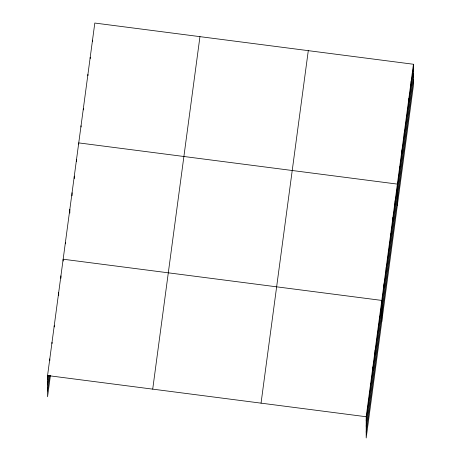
<?xml version="1.0" encoding="UTF-8"?>
<svg xmlns="http://www.w3.org/2000/svg" width="461" height="461" viewBox="0 0 461 461"><rect width="100%" height="100%" fill="white"/><g stroke="black" fill="none" stroke-linecap="round" stroke-linejoin="round"><path stroke-width="0.69" d="M50.445 375.283L47.564 396.748L47.564 375.542L94.81 23.05L413.436 64.252L413.436 85.458L366.19 437.95L366.19 416.744L413.436 64.252M47.564 379.224L48.03 375.761M47.564 385.004L48.866 375.312M47.564 390.963L49.609 375.732M152.712 389.142L199.953 36.65M261.047 403.15L308.288 50.658M366.19 420.426L413.436 67.934M366.19 426.212L413.436 73.72M366.19 432.17L413.436 79.678M47.564 375.542L366.19 416.744M411.137 81.378L411.137 85.06M408.844 98.498L408.844 102.181M406.55 115.619L406.55 119.301M404.257 132.739L404.257 136.421M401.963 149.86L401.963 153.542M399.664 166.98L399.664 170.662M397.37 205.306L397.37 184.1L78.745 142.898L78.745 144.126M395.146 200.719L395.146 204.402M392.916 217.338L392.916 221.021M390.692 233.952L390.692 237.634M388.462 250.571L388.462 254.253M386.237 267.19L386.237 270.872M384.007 283.809L384.007 287.491M381.783 321.628L381.783 300.422L63.157 259.22L63.157 261.059M379.553 317.041L379.553 320.723M377.329 333.66L377.329 337.343M375.098 350.279L375.098 353.962M372.874 366.893L372.874 370.575M370.644 383.512L370.644 387.194M368.42 400.131L368.42 403.813M92.517 40.17L92.517 41.398M90.218 57.291L90.218 58.518M87.924 74.411L87.924 75.639M83.337 108.658L83.337 109.885M81.044 125.778L81.044 127.006M76.52 159.518L76.52 161.356M74.29 176.131L74.29 178.586M72.066 192.75L72.066 195.816M69.836 209.369L69.836 213.051M65.381 242.601L65.381 243.829M60.927 275.839L60.927 278.294M58.703 292.453L58.703 295.524M54.248 325.691L54.248 326.918M52.018 342.31L52.018 343.537M49.794 358.923L49.794 360.767"/></g></svg>
